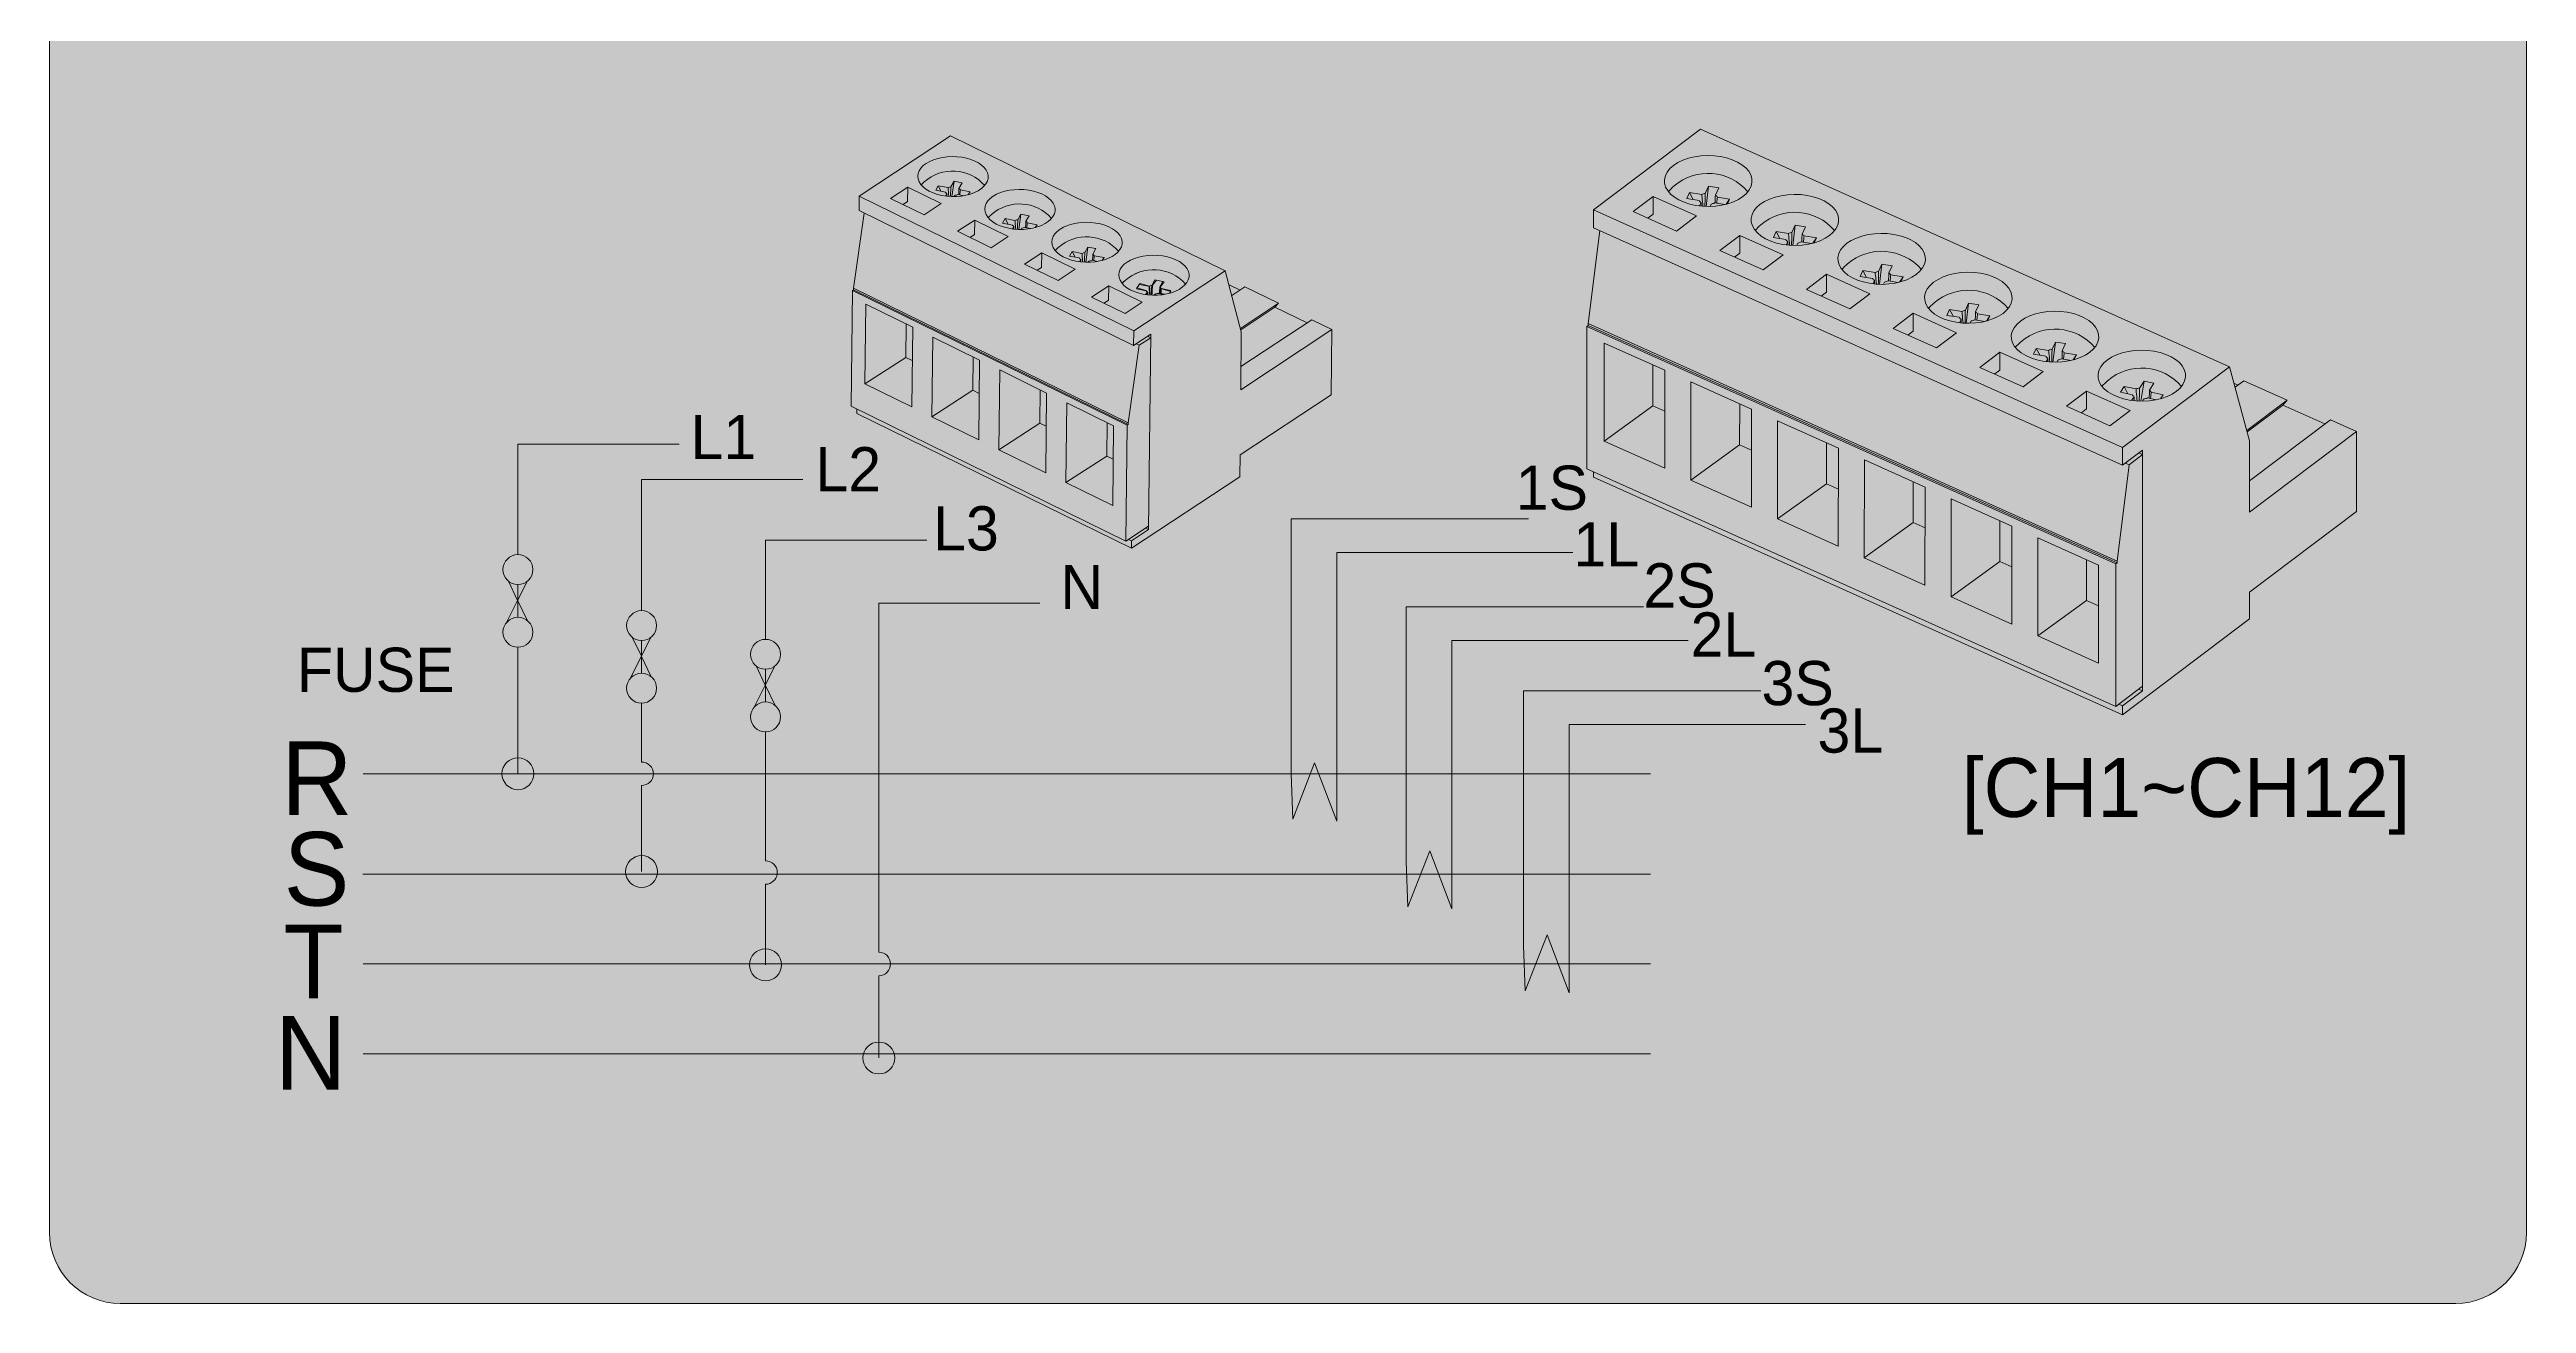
# Model space of a CAD drawing. Header units: millimetres. Extents: x 0 to 70, y -90 to 0.
# Drawn here: x 0 to 70, y -90 to -54.6 of the extents above; entities that cross this region are included whole.
import ezdxf

# ---------------------------------------------------------------- set-up
doc = ezdxf.new("R2010")
doc.units = ezdxf.units.MM
doc.header["$MEASUREMENT"] = 0
doc.layers.add('Layer 1', color=7, linetype='Continuous', lineweight=0)

# ---------------------------------------------------------------- blocks, each defined once
blk = doc.blocks.new('Block_48')
at = {"layer": 'Layer 1', "color": 18, "lineweight": 5, "true_color": 0x000000}
for p, q in [((43.638, -59.107), (46.661, -56.828)), ((61.609, -63.539), (46.661, -56.828)), ((44.751, -59.152), (45.318, -58.725)), ((45.318, -58.725), (46.543, -59.275)), ((45.318, -58.725), (45.318, -59.228)), ((46.269, -58.785), (46.346, -58.618)), ((46.616, -58.839), (46.269, -58.785)), ((46.346, -58.618), (46.694, -58.673)), ((46.346, -58.618), (46.452, -58.814)), ((46.791, -58.64), (46.885, -58.438)), ((46.885, -58.438), (46.817, -59.007)), ((46.885, -58.438), (47.172, -58.483)), ((47.172, -58.483), (47.078, -58.685)), ((47.134, -58.742), (47.481, -58.797)), ((47.481, -58.797), (47.385, -58.944)), ((47.481, -58.797), (47.417, -58.935)), ((43.638, -59.107), (58.587, -65.818)), ((43.638, -59.61), (43.638, -59.107)), ((45.977, -59.702), (44.751, -59.152)), ((45.318, -59.228), (45.169, -59.34)), ((46.543, -59.275), (45.977, -59.702)), ((46.627, -58.993), (46.672, -58.896)), ((46.959, -58.941), (46.929, -59.007)), ((47.344, -58.954), (47.056, -58.909)), ((43.815, -59.69), (43.485, -62.317)), ((58.586, -66.321), (43.638, -59.61)), ((47.202, -60.252), (47.769, -59.825)), ((47.769, -59.825), (47.768, -60.328)), ((47.769, -59.825), (48.994, -60.375)), ((48.719, -59.885), (48.797, -59.718)), ((49.067, -59.94), (48.719, -59.885)), ((48.797, -59.718), (49.144, -59.773)), ((48.797, -59.718), (48.902, -59.914)), ((49.078, -60.093), (49.123, -59.996)), ((49.241, -59.74), (49.335, -59.538)), ((49.335, -59.538), (49.267, -60.107)), ((49.335, -59.538), (49.622, -59.583)), ((49.409, -60.041), (49.379, -60.107)), ((49.794, -60.054), (49.507, -60.009)), ((49.622, -59.583), (49.528, -59.786)), ((49.584, -59.842), (49.932, -59.897)), ((49.932, -59.897), (49.836, -60.044)), ((49.932, -59.897), (49.868, -60.035)), ((48.427, -60.802), (47.202, -60.252)), ((47.768, -60.328), (47.62, -60.44)), ((48.994, -60.375), (48.427, -60.802)), ((51.17, -60.985), (51.247, -60.818)), ((51.247, -60.818), (51.595, -60.873)), ((51.247, -60.818), (51.353, -61.014)), ((51.692, -60.841), (51.786, -60.638)), ((51.786, -60.638), (51.718, -61.207)), ((51.786, -60.638), (52.073, -60.684)), ((52.073, -60.684), (51.979, -60.886)), ((49.652, -61.352), (50.219, -60.925)), ((50.878, -61.902), (49.652, -61.352)), ((50.219, -61.428), (50.071, -61.54)), ((50.219, -60.925), (51.444, -61.475)), ((50.219, -60.925), (50.219, -61.428)), ((51.444, -61.475), (50.878, -61.902)), ((51.517, -61.04), (51.17, -60.985)), ((51.528, -61.193), (51.573, -61.096)), ((51.86, -61.142), (51.83, -61.207)), ((52.245, -61.154), (51.957, -61.109)), ((52.035, -60.942), (52.382, -60.997)), ((52.382, -60.997), (52.286, -61.144)), ((52.382, -60.997), (52.318, -61.135)), ((52.103, -62.453), (52.67, -62.025)), ((52.67, -62.025), (52.669, -62.529)), ((52.67, -62.025), (53.895, -62.575)), ((53.62, -62.085), (53.698, -61.918)), ((53.968, -62.14), (53.62, -62.085)), ((53.698, -61.918), (54.045, -61.973)), ((53.698, -61.918), (53.803, -62.114)), ((53.979, -62.293), (54.024, -62.197)), ((54.143, -61.941), (54.236, -61.739)), ((54.236, -61.739), (54.169, -62.307)), ((54.236, -61.739), (54.523, -61.784)), ((54.311, -62.242), (54.28, -62.307)), ((54.695, -62.255), (54.408, -62.209)), ((54.523, -61.784), (54.429, -61.986)), ((54.485, -62.043), (54.833, -62.097)), ((54.833, -62.097), (54.737, -62.244)), ((54.833, -62.097), (54.769, -62.236)), ((43.447, -62.395), (43.444, -66.422)), ((43.485, -62.367), (43.447, -62.395)), ((58.395, -69.106), (43.447, -62.395)), ((58.433, -69.028), (43.485, -62.317)), ((43.485, -62.317), (43.485, -62.367)), ((58.433, -69.078), (43.485, -62.367)), ((43.937, -62.867), (43.935, -65.636)), ((45.652, -63.637), (43.937, -62.867)), ((53.328, -63.003), (52.103, -62.453)), ((52.669, -62.529), (52.521, -62.64)), ((53.895, -62.575), (53.328, -63.003)), ((56.593, -63.041), (56.687, -62.839)), ((56.687, -62.839), (56.619, -63.407)), ((56.687, -62.839), (56.974, -62.884)), ((56.974, -62.884), (56.88, -63.086)), ((45.314, -63.486), (45.314, -64.639)), ((45.65, -66.406), (45.652, -63.637)), ((54.554, -63.553), (55.12, -63.125)), ((55.779, -64.103), (54.554, -63.553)), ((55.12, -63.629), (54.972, -63.74)), ((55.12, -63.125), (56.346, -63.675)), ((55.12, -63.125), (55.12, -63.629)), ((56.346, -63.675), (55.779, -64.103)), ((56.071, -63.185), (56.148, -63.019)), ((56.419, -63.24), (56.071, -63.185)), ((56.148, -63.019), (56.496, -63.073)), ((56.148, -63.019), (56.254, -63.214)), ((56.43, -63.393), (56.474, -63.297)), ((56.761, -63.342), (56.731, -63.407)), ((57.146, -63.355), (56.858, -63.31)), ((56.936, -63.143), (57.283, -63.198)), ((57.283, -63.198), (57.187, -63.344)), ((57.283, -63.198), (57.219, -63.336)), ((58.587, -65.818), (61.609, -63.539)), ((62.174, -65.628), (61.609, -63.539)), ((46.388, -63.967), (46.385, -66.736)), ((48.103, -64.737), (46.388, -63.967)), ((57.004, -64.653), (57.571, -64.226)), ((57.571, -64.226), (57.57, -64.729)), ((57.571, -64.226), (58.796, -64.776)), ((58.525, -64.252), (58.629, -64.091)), ((58.862, -64.326), (58.525, -64.252)), ((58.629, -64.091), (58.966, -64.164)), ((58.629, -64.091), (58.735, -64.298)), ((58.842, -64.489), (58.909, -64.385)), ((59.068, -64.137), (59.195, -63.941)), ((59.195, -63.941), (59.103, -64.508)), ((59.195, -63.941), (59.473, -64.002)), ((59.473, -64.002), (59.347, -64.198)), ((59.393, -64.257), (59.73, -64.331)), ((59.73, -64.331), (59.659, -64.439)), ((59.73, -64.331), (59.661, -64.438)), ((61.851, -64.052), (61.734, -63.999)), ((61.766, -64.116), (62.01, -63.932)), ((63.235, -64.482), (62.01, -63.932)), ((43.935, -65.636), (45.314, -64.639)), ((45.314, -64.639), (45.651, -64.791)), ((47.765, -64.586), (47.764, -65.739)), ((48.101, -67.506), (48.103, -64.737)), ((48.838, -65.067), (48.836, -67.836)), ((50.553, -65.838), (48.838, -65.067)), ((58.229, -65.203), (57.004, -64.653)), ((57.57, -64.729), (57.422, -64.841)), ((58.796, -64.776), (58.229, -65.203)), ((59.187, -64.446), (59.147, -64.508)), ((59.525, -64.471), (59.289, -64.419)), ((62.097, -65.341), (63.235, -64.482)), ((62.106, -65.377), (63.112, -64.618)), ((62.173, -66.757), (64.46, -65.032)), ((63.112, -64.618), (63.235, -64.482)), ((64.302, -65.152), (63.112, -64.618)), ((65.195, -65.362), (64.46, -65.032)), ((43.935, -65.636), (45.65, -66.406)), ((46.385, -66.736), (47.764, -65.739)), ((47.764, -65.739), (48.102, -65.891)), ((50.216, -65.686), (50.215, -66.84)), ((65.195, -65.362), (62.173, -67.642)), ((62.173, -67.642), (62.174, -65.628)), ((65.195, -65.362), (65.194, -67.627)), ((43.444, -66.422), (58.392, -73.133)), ((50.551, -68.606), (50.553, -65.838)), ((51.289, -66.168), (51.287, -68.936)), ((53.004, -66.938), (51.289, -66.168)), ((58.775, -66.305), (58.433, -69.028)), ((58.586, -66.321), (58.587, -65.818)), ((58.586, -66.321), (59.153, -65.894)), ((58.775, -66.305), (58.671, -66.258)), ((58.775, -66.305), (59.153, -66.02)), ((59.048, -65.973), (59.153, -66.02)), ((59.153, -65.894), (59.148, -72.689)), ((43.633, -66.657), (43.633, -66.507)), ((43.633, -66.657), (58.581, -73.368)), ((46.385, -66.736), (48.101, -67.506)), ((48.836, -67.836), (50.215, -66.84)), ((50.215, -66.84), (50.553, -66.991)), ((52.666, -66.786), (52.665, -67.94)), ((53.002, -69.706), (53.004, -66.938)), ((48.836, -67.836), (50.551, -68.606)), ((53.739, -67.268), (53.737, -70.036)), ((55.455, -68.038), (53.739, -67.268)), ((55.117, -67.886), (55.116, -69.04)), ((62.171, -69.907), (65.194, -67.627)), ((51.287, -68.936), (52.665, -67.94)), ((52.665, -67.94), (53.003, -68.091)), ((55.453, -70.806), (55.455, -68.038)), ((56.19, -68.368), (56.188, -71.136)), ((57.905, -69.138), (56.19, -68.368)), ((51.287, -68.936), (53.002, -69.706)), ((53.737, -70.036), (55.116, -69.04)), ((55.116, -69.04), (55.454, -69.192)), ((57.567, -68.986), (57.566, -70.14)), ((57.903, -71.907), (57.905, -69.138)), ((58.392, -73.133), (58.395, -69.106)), ((58.433, -69.078), (58.395, -69.106)), ((58.433, -69.028), (58.433, -69.078)), ((62.17, -70.662), (62.171, -69.907)), ((53.737, -70.036), (55.453, -70.806)), ((56.188, -71.136), (57.566, -70.14)), ((57.566, -70.14), (57.904, -70.292)), ((62.17, -70.662), (58.581, -73.368)), ((56.188, -71.136), (57.903, -71.907)), ((58.392, -73.133), (59.148, -72.564)), ((59.148, -72.689), (58.581, -73.117)), ((59.148, -72.689), (59.043, -72.642)), ((58.581, -73.117), (58.477, -73.07)), ((58.581, -73.368), (58.581, -73.117))]:
    blk.add_line(p, q, dxfattribs=at)
for points in [[(45.895, -57.847), (45.793, -57.937), (45.716, -58.035), (45.664, -58.138), (45.64, -58.245), (45.643, -58.352), (45.673, -58.459), (45.731, -58.561), (45.814, -58.657), (45.92, -58.745), (46.048, -58.823), (46.195, -58.889), (46.357, -58.941), (46.53, -58.979), (46.711, -59.001), (46.896, -59.007), (47.08, -58.998), (47.26, -58.972), (47.431, -58.931), (47.589, -58.876), (47.732, -58.807), (47.856, -58.727), (47.957, -58.638), (48.035, -58.54), (48.086, -58.437), (48.111, -58.33), (48.108, -58.222), (48.077, -58.116), (48.02, -58.014), (47.937, -57.918), (47.83, -57.83), (47.702, -57.752), (47.556, -57.686), (47.394, -57.634), (47.221, -57.596), (47.04, -57.574), (46.855, -57.567), (46.671, -57.577), (46.491, -57.603), (46.32, -57.644), (46.161, -57.699), (46.019, -57.767), (45.895, -57.847)], [(48.346, -58.947), (48.244, -59.037), (48.166, -59.135), (48.115, -59.238), (48.09, -59.345), (48.093, -59.453), (48.124, -59.559), (48.181, -59.661), (48.264, -59.757), (48.371, -59.845), (48.499, -59.923), (48.646, -59.989), (48.807, -60.041), (48.981, -60.079), (49.162, -60.101), (49.346, -60.107), (49.53, -60.098), (49.71, -60.072), (49.881, -60.031), (50.04, -59.976), (50.182, -59.908), (50.306, -59.828), (50.408, -59.738), (50.485, -59.64), (50.537, -59.537), (50.561, -59.43), (50.558, -59.323), (50.528, -59.216), (50.47, -59.114), (50.387, -59.018), (50.281, -58.93), (50.153, -58.852), (50.006, -58.786), (49.844, -58.734), (49.671, -58.696), (49.49, -58.674), (49.305, -58.668), (49.121, -58.677), (48.942, -58.703), (48.771, -58.744), (48.612, -58.799), (48.469, -58.867), (48.346, -58.947)], [(50.796, -60.048), (50.695, -60.138), (50.617, -60.235), (50.565, -60.339), (50.541, -60.445), (50.544, -60.553), (50.574, -60.659), (50.632, -60.761), (50.715, -60.857), (50.822, -60.945), (50.95, -61.023), (51.096, -61.089), (51.258, -61.141), (51.431, -61.179), (51.612, -61.201), (51.797, -61.208), (51.981, -61.198), (52.161, -61.172), (52.332, -61.131), (52.49, -61.076), (52.633, -61.008), (52.757, -60.928), (52.858, -60.838), (52.936, -60.74), (52.987, -60.637), (53.012, -60.53), (53.009, -60.423), (52.978, -60.317), (52.921, -60.214), (52.838, -60.118), (52.731, -60.03), (52.603, -59.952), (52.457, -59.887), (52.295, -59.834), (52.122, -59.797), (51.941, -59.774), (51.756, -59.768), (51.572, -59.778), (51.392, -59.803), (51.221, -59.844), (51.062, -59.899), (50.92, -59.968), (50.796, -60.048)], [(53.247, -61.148), (53.145, -61.238), (53.068, -61.335), (53.016, -61.439), (52.991, -61.545), (52.994, -61.653), (53.025, -61.759), (53.082, -61.861), (53.165, -61.958), (53.272, -62.046), (53.4, -62.123), (53.547, -62.189), (53.708, -62.241), (53.882, -62.279), (54.063, -62.301), (54.247, -62.308), (54.432, -62.298), (54.611, -62.273), (54.782, -62.232), (54.941, -62.176), (55.084, -62.108), (55.207, -62.028), (55.309, -61.938), (55.386, -61.84), (55.438, -61.737), (55.463, -61.631), (55.46, -61.523), (55.429, -61.417), (55.372, -61.314), (55.289, -61.218), (55.182, -61.13), (55.054, -61.053), (54.907, -60.987), (54.746, -60.934), (54.572, -60.897), (54.391, -60.874), (54.207, -60.868), (54.022, -60.878), (53.843, -60.903), (53.672, -60.944), (53.513, -60.999), (53.37, -61.068), (53.247, -61.148)], [(55.697, -62.248), (55.596, -62.338), (55.518, -62.436), (55.467, -62.539), (55.442, -62.646), (55.445, -62.753), (55.476, -62.859), (55.533, -62.962), (55.616, -63.058), (55.723, -63.146), (55.851, -63.223), (55.997, -63.289), (56.159, -63.342), (56.332, -63.379), (56.513, -63.402), (56.698, -63.408), (56.882, -63.398), (57.062, -63.373), (57.233, -63.332), (57.391, -63.277), (57.534, -63.208), (57.658, -63.128), (57.759, -63.038), (57.837, -62.941), (57.889, -62.837), (57.913, -62.731), (57.91, -62.623), (57.88, -62.517), (57.822, -62.415), (57.739, -62.318), (57.632, -62.23), (57.504, -62.153), (57.358, -62.087), (57.196, -62.035), (57.023, -61.997), (56.842, -61.975), (56.657, -61.968), (56.473, -61.978), (56.293, -62.004), (56.122, -62.044), (55.964, -62.1), (55.821, -62.168), (55.697, -62.248)], [(58.148, -63.348), (58.046, -63.438), (57.969, -63.536), (57.917, -63.639), (57.893, -63.746), (57.896, -63.853), (57.926, -63.959), (57.984, -64.062), (58.067, -64.158), (58.173, -64.246), (58.301, -64.324), (58.448, -64.389), (58.61, -64.442), (58.783, -64.48), (58.964, -64.502), (59.148, -64.508), (59.333, -64.498), (59.512, -64.473), (59.683, -64.432), (59.842, -64.377), (59.985, -64.308), (60.108, -64.228), (60.21, -64.139), (60.288, -64.041), (60.339, -63.938), (60.364, -63.831), (60.361, -63.723), (60.33, -63.617), (60.273, -63.515), (60.19, -63.419), (60.083, -63.331), (59.955, -63.253), (59.808, -63.187), (59.647, -63.135), (59.473, -63.097), (59.292, -63.075), (59.108, -63.068), (58.924, -63.078), (58.744, -63.104), (58.573, -63.145), (58.414, -63.2), (58.271, -63.268), (58.148, -63.348)]]:
    blk.add_lwpolyline(points, dxfattribs=at)
for points in [[(47.999, -58.59), (47.467, -57.969), (46.532, -57.897), (45.911, -58.429), (45.854, -58.478), (45.8, -58.531), (45.751, -58.588)], [(46.727, -59), (46.718, -58.917), (46.709, -58.833), (46.701, -58.75), (46.699, -58.724), (46.696, -58.698), (46.694, -58.673)], [(46.791, -58.64), (46.79, -58.667), (46.789, -58.694), (46.789, -58.721), (46.786, -58.814), (46.784, -58.907), (46.781, -59)], [(47.072, -58.911), (47.073, -58.863), (47.074, -58.814), (47.076, -58.766), (47.076, -58.739), (47.077, -58.712), (47.078, -58.685)], [(47.134, -58.742), (47.131, -58.767), (47.128, -58.792), (47.126, -58.817), (47.122, -58.851), (47.119, -58.884), (47.115, -58.918)], [(46.675, -58.995), (46.675, -58.986), (46.674, -58.977), (46.674, -58.968), (46.673, -58.944), (46.673, -58.92), (46.672, -58.896)], [(50.449, -59.69), (49.917, -59.069), (48.982, -58.997), (48.361, -59.53), (48.304, -59.578), (48.251, -59.632), (48.202, -59.689)], [(49.126, -60.096), (49.125, -60.086), (49.125, -60.077), (49.125, -60.068), (49.124, -60.044), (49.123, -60.02), (49.123, -59.996)], [(49.177, -60.1), (49.169, -60.017), (49.16, -59.934), (49.152, -59.85), (49.149, -59.824), (49.147, -59.799), (49.144, -59.773)], [(49.241, -59.74), (49.241, -59.767), (49.24, -59.794), (49.239, -59.821), (49.237, -59.914), (49.234, -60.007), (49.232, -60.1)], [(49.522, -60.011), (49.524, -59.963), (49.525, -59.914), (49.526, -59.866), (49.527, -59.839), (49.528, -59.812), (49.528, -59.786)], [(49.584, -59.842), (49.582, -59.867), (49.579, -59.892), (49.576, -59.917), (49.573, -59.951), (49.569, -59.985), (49.566, -60.018)], [(52.9, -60.79), (52.368, -60.17), (51.433, -60.098), (50.812, -60.63), (50.755, -60.679), (50.702, -60.732), (50.653, -60.789)], [(51.628, -61.201), (51.619, -61.117), (51.611, -61.034), (51.602, -60.95), (51.6, -60.925), (51.597, -60.899), (51.595, -60.873)], [(51.692, -60.841), (51.691, -60.867), (51.691, -60.894), (51.69, -60.921), (51.687, -61.014), (51.685, -61.107), (51.682, -61.2)], [(51.973, -61.111), (51.974, -61.063), (51.975, -61.015), (51.977, -60.966), (51.977, -60.94), (51.978, -60.913), (51.979, -60.886)], [(51.576, -61.196), (51.576, -61.187), (51.576, -61.177), (51.575, -61.168), (51.575, -61.144), (51.574, -61.12), (51.573, -61.096)], [(52.035, -60.942), (52.032, -60.967), (52.03, -60.992), (52.027, -61.017), (52.024, -61.051), (52.02, -61.085), (52.016, -61.118)], [(55.35, -61.891), (54.818, -61.27), (53.883, -61.198), (53.262, -61.73), (53.205, -61.779), (53.152, -61.832), (53.103, -61.889)], [(54.027, -62.296), (54.026, -62.287), (54.026, -62.278), (54.026, -62.268), (54.025, -62.245), (54.024, -62.221), (54.024, -62.197)], [(54.078, -62.301), (54.07, -62.217), (54.061, -62.134), (54.053, -62.051), (54.05, -62.025), (54.048, -61.999), (54.045, -61.973)], [(54.143, -61.941), (54.142, -61.968), (54.141, -61.995), (54.14, -62.021), (54.138, -62.114), (54.135, -62.207), (54.133, -62.3)], [(54.423, -62.211), (54.425, -62.163), (54.426, -62.115), (54.427, -62.067), (54.428, -62.04), (54.429, -62.013), (54.429, -61.986)], [(54.485, -62.043), (54.483, -62.068), (54.48, -62.093), (54.478, -62.118), (54.474, -62.151), (54.47, -62.185), (54.467, -62.219)], [(57.801, -62.991), (57.269, -62.37), (56.334, -62.298), (55.713, -62.83), (55.656, -62.879), (55.603, -62.932), (55.554, -62.989)], [(56.477, -63.396), (56.477, -63.387), (56.477, -63.378), (56.476, -63.369), (56.476, -63.345), (56.475, -63.321), (56.474, -63.297)], [(56.529, -63.401), (56.52, -63.318), (56.512, -63.234), (56.503, -63.151), (56.501, -63.125), (56.498, -63.099), (56.496, -63.073)], [(56.593, -63.041), (56.592, -63.068), (56.592, -63.095), (56.591, -63.122), (56.589, -63.214), (56.586, -63.308), (56.583, -63.401)], [(56.874, -63.312), (56.875, -63.264), (56.877, -63.215), (56.878, -63.167), (56.879, -63.14), (56.879, -63.113), (56.88, -63.086)], [(56.936, -63.143), (56.933, -63.168), (56.931, -63.193), (56.928, -63.218), (56.925, -63.251), (56.921, -63.285), (56.917, -63.319)], [(60.252, -64.091), (59.719, -63.47), (58.784, -63.398), (58.163, -63.931), (58.106, -63.979), (58.053, -64.032), (58.004, -64.089)], [(58.913, -64.494), (58.912, -64.482), (58.912, -64.469), (58.911, -64.457), (58.911, -64.433), (58.91, -64.409), (58.909, -64.385)], [(58.999, -64.501), (58.991, -64.415), (58.982, -64.328), (58.974, -64.242), (58.971, -64.216), (58.969, -64.19), (58.966, -64.164)], [(59.068, -64.137), (59.068, -64.164), (59.067, -64.191), (59.066, -64.218), (59.062, -64.312), (59.059, -64.406), (59.055, -64.501)], [(59.338, -64.43), (59.34, -64.379), (59.342, -64.329), (59.344, -64.278), (59.345, -64.252), (59.346, -64.225), (59.347, -64.198)], [(59.393, -64.257), (59.391, -64.282), (59.388, -64.307), (59.386, -64.332), (59.382, -64.367), (59.378, -64.403), (59.375, -64.438)]]:
    blk.add_open_spline(points, degree=3, knots=[0, 0, 0, 0, 1, 1, 1, 2, 2, 2, 2], dxfattribs=at)
for points in [[(46.791, -58.64), (46.757, -58.646), (46.724, -58.657), (46.694, -58.673)], [(47.134, -58.742), (47.12, -58.719), (47.101, -58.7), (47.078, -58.685)], [(46.616, -58.839), (46.63, -58.863), (46.649, -58.882), (46.672, -58.896)], [(46.959, -58.941), (46.993, -58.935), (47.025, -58.924), (47.056, -58.909)], [(49.067, -59.94), (49.081, -59.963), (49.1, -59.982), (49.123, -59.996)], [(49.241, -59.74), (49.208, -59.746), (49.175, -59.757), (49.144, -59.773)], [(49.409, -60.041), (49.443, -60.035), (49.476, -60.024), (49.507, -60.009)], [(49.584, -59.842), (49.57, -59.819), (49.551, -59.8), (49.528, -59.786)], [(51.692, -60.841), (51.658, -60.847), (51.625, -60.858), (51.595, -60.873)], [(52.035, -60.942), (52.021, -60.919), (52.002, -60.9), (51.979, -60.886)], [(51.517, -61.04), (51.531, -61.063), (51.55, -61.082), (51.573, -61.096)], [(51.86, -61.142), (51.894, -61.136), (51.927, -61.125), (51.957, -61.109)], [(53.968, -62.14), (53.982, -62.163), (54.001, -62.183), (54.024, -62.197)], [(54.143, -61.941), (54.109, -61.947), (54.076, -61.958), (54.045, -61.973)], [(54.311, -62.242), (54.344, -62.236), (54.377, -62.225), (54.408, -62.209)], [(54.485, -62.043), (54.471, -62.019), (54.452, -62), (54.429, -61.986)], [(56.419, -63.24), (56.432, -63.263), (56.452, -63.283), (56.474, -63.297)], [(56.593, -63.041), (56.559, -63.047), (56.527, -63.058), (56.496, -63.073)], [(56.761, -63.342), (56.795, -63.336), (56.828, -63.325), (56.858, -63.31)], [(56.936, -63.143), (56.922, -63.12), (56.903, -63.1), (56.88, -63.086)], [(58.862, -64.326), (58.872, -64.35), (58.888, -64.37), (58.909, -64.385)], [(59.068, -64.137), (59.033, -64.142), (58.999, -64.151), (58.966, -64.164)], [(59.393, -64.257), (59.383, -64.234), (59.367, -64.213), (59.347, -64.198)], [(59.187, -64.446), (59.222, -64.442), (59.256, -64.433), (59.289, -64.419)]]:
    blk.add_open_spline(points, degree=3, dxfattribs=at)
blk = doc.blocks.new('Block_49')
at = {"layer": 'Layer 1', "color": 18, "lineweight": 5, "true_color": 0x000000}
for p, q in [((22.881, -58.715), (25.46, -57.015)), ((33.22, -60.823), (25.46, -57.015)), ((22.877, -59.125), (22.881, -58.715)), ((22.881, -58.715), (30.641, -62.523)), ((23.771, -58.781), (24.255, -58.463)), ((24.717, -59.246), (23.771, -58.781)), ((24.255, -58.463), (24.25, -58.872)), ((24.255, -58.463), (25.201, -58.927)), ((25.043, -58.551), (25.116, -58.423)), ((25.318, -58.604), (25.043, -58.551)), ((25.116, -58.423), (25.392, -58.475)), ((25.116, -58.423), (25.197, -58.581)), ((25.323, -58.714), (25.359, -58.65)), ((25.472, -58.453), (25.561, -58.297)), ((25.561, -58.297), (25.497, -58.727)), ((25.561, -58.297), (25.788, -58.34)), ((25.586, -58.693), (25.566, -58.728)), ((25.839, -58.703), (25.667, -58.67)), ((25.788, -58.34), (25.699, -58.496)), ((25.74, -58.542), (26.015, -58.594)), ((26.015, -58.594), (25.961, -58.676)), ((26.015, -58.594), (25.97, -58.674)), ((23.026, -59.198), (22.725, -61.318)), ((30.637, -62.932), (22.877, -59.125)), ((24.25, -58.872), (24.124, -58.955)), ((25.201, -58.927), (24.717, -59.246)), ((25.664, -59.71), (26.147, -59.391)), ((26.147, -59.391), (26.143, -59.801)), ((26.147, -59.391), (27.094, -59.856)), ((26.936, -59.48), (27.009, -59.352)), ((27.211, -59.532), (26.936, -59.48)), ((27.009, -59.352), (27.284, -59.404)), ((27.009, -59.352), (27.089, -59.509)), ((27.365, -59.381), (27.453, -59.226)), ((27.453, -59.226), (27.39, -59.656)), ((27.453, -59.226), (27.681, -59.269)), ((27.681, -59.269), (27.592, -59.425)), ((27.633, -59.47), (27.908, -59.523)), ((26.61, -60.174), (25.664, -59.71)), ((26.143, -59.801), (26.017, -59.883)), ((27.094, -59.856), (26.61, -60.174)), ((27.216, -59.642), (27.252, -59.578)), ((27.479, -59.621), (27.459, -59.656)), ((27.731, -59.632), (27.559, -59.599)), ((27.908, -59.523), (27.854, -59.605)), ((27.908, -59.523), (27.862, -59.602)), ((29.257, -60.31), (29.346, -60.154)), ((29.346, -60.154), (29.282, -60.585)), ((29.346, -60.154), (29.573, -60.198)), ((29.573, -60.198), (29.484, -60.353)), ((27.556, -60.639), (28.04, -60.32)), ((28.503, -61.103), (27.556, -60.639)), ((28.036, -60.729), (27.91, -60.812)), ((28.04, -60.32), (28.036, -60.729)), ((28.04, -60.32), (28.986, -60.784)), ((28.266, -60.439), (28.266, -60.439)), ((28.986, -60.784), (28.503, -61.103)), ((28.828, -60.409), (28.902, -60.28)), ((29.104, -60.461), (28.828, -60.409)), ((28.902, -60.28), (29.177, -60.333)), ((28.902, -60.28), (28.982, -60.438)), ((29.108, -60.571), (29.145, -60.507)), ((29.372, -60.55), (29.352, -60.585)), ((29.624, -60.56), (29.452, -60.527)), ((29.525, -60.399), (29.801, -60.451)), ((29.801, -60.451), (29.747, -60.533)), ((29.801, -60.451), (29.755, -60.531)), ((30.641, -62.523), (33.22, -60.823)), ((33.681, -62.55), (33.22, -60.823)), ((22.692, -61.38), (22.657, -64.654)), ((22.725, -61.359), (22.692, -61.38)), ((30.452, -65.187), (22.692, -61.38)), ((30.485, -65.125), (22.725, -61.318)), ((22.725, -61.318), (22.725, -61.359)), ((30.485, -65.166), (22.725, -61.359)), ((29.449, -61.567), (29.933, -61.249)), ((30.395, -62.032), (29.449, -61.567)), ((29.933, -61.249), (29.928, -61.658)), ((29.933, -61.249), (30.879, -61.713)), ((30.158, -61.367), (30.158, -61.367)), ((30.721, -61.337), (30.794, -61.209)), ((30.996, -61.39), (30.721, -61.337)), ((30.726, -61.311), (30.821, -61.188)), ((30.992, -61.378), (30.726, -61.311)), ((30.794, -61.209), (31.07, -61.261)), ((30.821, -61.188), (31.086, -61.255)), ((30.972, -61.496), (31.025, -61.426)), ((31.001, -61.5), (31.037, -61.436)), ((31.15, -61.239), (31.239, -61.083)), ((31.17, -61.236), (31.284, -61.086)), ((31.244, -61.481), (31.219, -61.514)), ((31.239, -61.083), (31.466, -61.126)), ((31.265, -61.479), (31.245, -61.514)), ((31.284, -61.086), (31.504, -61.141)), ((31.464, -61.497), (31.328, -61.463)), ((31.517, -61.489), (31.345, -61.456)), ((31.466, -61.126), (31.377, -61.282)), ((31.504, -61.141), (31.389, -61.291)), ((31.418, -61.328), (31.693, -61.38)), ((31.423, -61.339), (31.688, -61.406)), ((31.688, -61.406), (31.647, -61.46)), ((31.693, -61.38), (31.648, -61.46)), ((33.646, -61.369), (33.323, -61.211)), ((33.408, -61.527), (33.782, -61.28)), ((34.728, -61.744), (33.782, -61.28)), ((23.069, -61.77), (23.044, -64.021)), ((24.394, -62.42), (23.069, -61.77)), ((29.928, -61.658), (29.803, -61.741)), ((30.879, -61.713), (30.395, -62.032)), ((33.655, -62.452), (34.728, -61.744)), ((33.665, -62.49), (34.632, -61.853)), ((33.671, -63.53), (35.674, -62.209)), ((34.632, -61.853), (34.728, -61.744)), ((35.539, -62.298), (34.632, -61.853)), ((36.242, -62.487), (35.674, -62.209)), ((24.213, -62.332), (24.203, -63.272)), ((24.369, -64.672), (24.394, -62.42)), ((24.961, -62.699), (24.937, -64.95)), ((26.286, -63.349), (24.961, -62.699)), ((30.797, -62.928), (30.485, -65.125)), ((30.637, -62.932), (30.641, -62.523)), ((30.637, -62.932), (31.12, -62.613)), ((30.797, -62.928), (30.708, -62.885)), ((30.797, -62.928), (31.119, -62.716)), ((31.031, -62.672), (31.119, -62.716)), ((31.12, -62.613), (31.061, -68.139)), ((36.242, -62.487), (33.664, -64.188)), ((33.664, -64.188), (33.681, -62.55)), ((36.242, -62.487), (36.222, -64.329)), ((23.044, -64.021), (24.203, -63.272)), ((24.203, -63.272), (24.383, -63.361)), ((26.106, -63.26), (26.096, -64.201)), ((26.262, -65.6), (26.286, -63.349)), ((26.854, -63.628), (26.83, -65.879)), ((28.179, -64.278), (26.854, -63.628)), ((23.044, -64.021), (24.369, -64.672)), ((24.937, -64.95), (26.096, -64.201)), ((26.096, -64.201), (26.276, -64.289)), ((27.998, -64.189), (27.988, -65.129)), ((28.155, -66.529), (28.179, -64.278)), ((33.644, -66.029), (36.222, -64.329)), ((22.657, -64.654), (30.417, -68.462)), ((22.815, -64.855), (22.816, -64.732)), ((22.815, -64.855), (30.575, -68.663)), ((24.937, -64.95), (26.262, -65.6)), ((28.747, -64.556), (28.723, -66.807)), ((30.072, -65.206), (28.747, -64.556)), ((26.83, -65.879), (27.988, -65.129)), ((27.988, -65.129), (28.169, -65.218)), ((29.891, -65.118), (29.881, -66.058)), ((30.047, -67.457), (30.072, -65.206)), ((30.417, -68.462), (30.452, -65.187)), ((30.485, -65.166), (30.452, -65.187)), ((30.485, -65.125), (30.485, -65.166)), ((26.83, -65.879), (28.155, -66.529)), ((28.723, -66.807), (29.881, -66.058)), ((29.881, -66.058), (30.062, -66.147)), ((33.637, -66.643), (33.644, -66.029)), ((28.723, -66.807), (30.047, -67.457)), ((33.637, -66.643), (30.575, -68.663)), ((30.417, -68.462), (31.062, -68.037)), ((30.577, -68.458), (30.489, -68.415)), ((30.575, -68.663), (30.577, -68.458)), ((31.061, -68.139), (30.577, -68.458)), ((31.061, -68.139), (30.972, -68.096))]:
    blk.add_line(p, q, dxfattribs=at)
for points in [[(24.776, -57.792), (24.694, -57.855), (24.628, -57.924), (24.58, -57.997), (24.55, -58.074), (24.539, -58.152), (24.548, -58.231), (24.576, -58.308), (24.622, -58.383), (24.686, -58.453), (24.767, -58.518), (24.863, -58.575), (24.972, -58.625), (25.091, -58.666), (25.219, -58.697), (25.354, -58.717), (25.492, -58.727), (25.63, -58.726), (25.767, -58.714), (25.899, -58.691), (26.024, -58.658), (26.14, -58.615), (26.244, -58.564), (26.334, -58.504), (26.408, -58.438), (26.465, -58.367), (26.505, -58.292), (26.525, -58.214), (26.526, -58.135), (26.508, -58.057), (26.47, -57.981), (26.415, -57.908), (26.342, -57.841), (26.254, -57.779), (26.151, -57.726), (26.037, -57.68), (25.913, -57.644), (25.781, -57.619), (25.645, -57.603), (25.506, -57.599), (25.368, -57.606), (25.233, -57.623), (25.104, -57.651), (24.983, -57.689), (24.874, -57.736), (24.776, -57.792)], [(26.669, -58.721), (26.587, -58.783), (26.521, -58.852), (26.472, -58.926), (26.443, -59.002), (26.432, -59.081), (26.441, -59.159), (26.468, -59.237), (26.515, -59.311), (26.579, -59.382), (26.66, -59.446), (26.756, -59.504), (26.864, -59.554), (26.984, -59.594), (27.112, -59.625), (27.246, -59.646), (27.384, -59.656), (27.523, -59.655), (27.66, -59.642), (27.792, -59.62), (27.917, -59.587), (28.033, -59.544), (28.137, -59.492), (28.226, -59.433), (28.301, -59.367), (28.358, -59.296), (28.397, -59.22), (28.418, -59.143), (28.419, -59.064), (28.4, -58.986), (28.363, -58.91), (28.308, -58.837), (28.235, -58.769), (28.146, -58.708), (28.044, -58.654), (27.93, -58.609), (27.805, -58.573), (27.674, -58.547), (27.537, -58.532), (27.399, -58.528), (27.261, -58.534), (27.126, -58.552), (26.997, -58.58), (26.876, -58.618), (26.766, -58.665), (26.669, -58.721)], [(28.562, -59.649), (28.48, -59.712), (28.413, -59.781), (28.365, -59.854), (28.335, -59.931), (28.325, -60.009), (28.333, -60.088), (28.361, -60.165), (28.408, -60.24), (28.472, -60.31), (28.553, -60.375), (28.648, -60.433), (28.757, -60.482), (28.877, -60.523), (29.005, -60.554), (29.139, -60.575), (29.277, -60.584), (29.416, -60.583), (29.553, -60.571), (29.685, -60.548), (29.81, -60.515), (29.925, -60.472), (30.029, -60.421), (30.119, -60.362), (30.194, -60.296), (30.251, -60.224), (30.29, -60.149), (30.31, -60.071), (30.311, -59.993), (30.293, -59.914), (30.256, -59.838), (30.2, -59.766), (30.128, -59.698), (30.039, -59.637), (29.937, -59.583), (29.822, -59.538), (29.698, -59.502), (29.566, -59.476), (29.43, -59.461), (29.291, -59.456), (29.153, -59.463), (29.019, -59.48), (28.89, -59.508), (28.769, -59.546), (28.659, -59.594), (28.562, -59.649)], [(30.455, -60.578), (30.372, -60.641), (30.306, -60.709), (30.258, -60.783), (30.228, -60.86), (30.217, -60.938), (30.226, -61.017), (30.254, -61.094), (30.3, -61.169), (30.365, -61.239), (30.445, -61.304), (30.541, -61.361), (30.65, -61.411), (30.769, -61.452), (30.898, -61.483), (31.032, -61.503), (31.17, -61.513), (31.308, -61.512), (31.445, -61.5), (31.577, -61.477), (31.703, -61.444), (31.818, -61.401), (31.922, -61.35), (32.012, -61.29), (32.086, -61.224), (32.144, -61.153), (32.183, -61.078), (32.203, -61), (32.204, -60.921), (32.186, -60.843), (32.148, -60.767), (32.093, -60.694), (32.02, -60.627), (31.932, -60.565), (31.829, -60.512), (31.715, -60.466), (31.591, -60.43), (31.459, -60.404), (31.323, -60.389), (31.184, -60.385), (31.046, -60.392), (30.911, -60.409), (30.782, -60.437), (30.662, -60.475), (30.552, -60.522), (30.455, -60.578)]]:
    blk.add_lwpolyline(points, dxfattribs=at)
for points in [[(26.429, -58.416), (25.986, -57.915), (25.221, -57.869), (24.721, -58.312), (24.689, -58.34), (24.659, -58.37), (24.63, -58.401)], [(25.361, -58.719), (25.361, -58.716), (25.361, -58.712), (25.361, -58.708), (25.36, -58.689), (25.36, -58.669), (25.359, -58.65)], [(25.413, -58.719), (25.408, -58.659), (25.402, -58.599), (25.397, -58.538), (25.395, -58.517), (25.393, -58.496), (25.392, -58.475)], [(25.472, -58.453), (25.471, -58.474), (25.47, -58.496), (25.469, -58.518), (25.466, -58.587), (25.464, -58.656), (25.461, -58.725)], [(25.692, -58.675), (25.693, -58.637), (25.695, -58.599), (25.696, -58.561), (25.697, -58.539), (25.698, -58.518), (25.699, -58.496)], [(25.74, -58.542), (25.738, -58.562), (25.736, -58.582), (25.733, -58.603), (25.73, -58.629), (25.727, -58.655), (25.724, -58.681)], [(28.321, -59.344), (27.879, -58.844), (27.114, -58.798), (26.614, -59.24), (26.582, -59.269), (26.552, -59.299), (26.523, -59.33)], [(27.306, -59.648), (27.3, -59.588), (27.295, -59.527), (27.29, -59.467), (27.288, -59.446), (27.286, -59.425), (27.284, -59.404)], [(27.365, -59.381), (27.364, -59.403), (27.363, -59.425), (27.362, -59.447), (27.359, -59.516), (27.356, -59.585), (27.353, -59.654)], [(27.584, -59.604), (27.586, -59.566), (27.587, -59.528), (27.589, -59.49), (27.59, -59.468), (27.591, -59.446), (27.592, -59.425)], [(27.633, -59.47), (27.63, -59.491), (27.628, -59.511), (27.626, -59.531), (27.623, -59.557), (27.62, -59.584), (27.617, -59.61)], [(27.254, -59.648), (27.254, -59.644), (27.253, -59.641), (27.253, -59.637), (27.253, -59.617), (27.252, -59.598), (27.252, -59.578)], [(30.214, -60.273), (29.771, -59.773), (29.007, -59.726), (28.507, -60.169), (28.475, -60.197), (28.444, -60.227), (28.416, -60.259)], [(29.146, -60.577), (29.146, -60.573), (29.146, -60.569), (29.146, -60.565), (29.146, -60.546), (29.145, -60.526), (29.145, -60.507)], [(29.146, -60.577), (29.146, -60.573), (29.146, -60.569), (29.146, -60.565), (29.146, -60.546), (29.145, -60.526), (29.145, -60.507)], [(29.198, -60.577), (29.193, -60.516), (29.188, -60.456), (29.182, -60.396), (29.181, -60.375), (29.179, -60.354), (29.177, -60.333)], [(29.198, -60.577), (29.193, -60.516), (29.188, -60.456), (29.182, -60.396), (29.181, -60.375), (29.179, -60.354), (29.177, -60.333)], [(29.257, -60.31), (29.256, -60.332), (29.255, -60.354), (29.255, -60.375), (29.252, -60.444), (29.249, -60.514), (29.246, -60.583)], [(29.257, -60.31), (29.256, -60.332), (29.255, -60.354), (29.255, -60.375), (29.252, -60.444), (29.249, -60.514), (29.246, -60.583)], [(29.477, -60.532), (29.479, -60.494), (29.48, -60.456), (29.482, -60.419), (29.483, -60.397), (29.483, -60.375), (29.484, -60.353)], [(29.477, -60.532), (29.479, -60.494), (29.48, -60.456), (29.482, -60.419), (29.483, -60.397), (29.483, -60.375), (29.484, -60.353)], [(29.525, -60.399), (29.523, -60.419), (29.521, -60.44), (29.519, -60.46), (29.516, -60.486), (29.513, -60.512), (29.51, -60.538)], [(29.525, -60.399), (29.523, -60.419), (29.521, -60.44), (29.519, -60.46), (29.516, -60.486), (29.513, -60.512), (29.51, -60.538)], [(32.107, -61.202), (31.664, -60.701), (30.9, -60.655), (30.399, -61.098), (30.367, -61.126), (30.337, -61.156), (30.308, -61.187)], [(32.107, -61.202), (31.663, -60.701), (30.897, -60.655), (30.396, -61.099), (30.366, -61.126), (30.338, -61.153), (30.311, -61.182)], [(31.039, -61.505), (31.039, -61.502), (31.039, -61.498), (31.039, -61.494), (31.038, -61.475), (31.038, -61.455), (31.037, -61.436)], [(31.091, -61.505), (31.086, -61.445), (31.08, -61.385), (31.075, -61.324), (31.073, -61.303), (31.072, -61.282), (31.07, -61.261)], [(31.108, -61.508), (31.102, -61.444), (31.097, -61.381), (31.092, -61.318), (31.09, -61.297), (31.088, -61.276), (31.086, -61.255)], [(31.15, -61.239), (31.149, -61.26), (31.148, -61.282), (31.147, -61.304), (31.145, -61.373), (31.142, -61.442), (31.139, -61.511)], [(31.17, -61.236), (31.169, -61.258), (31.168, -61.28), (31.167, -61.301), (31.163, -61.371), (31.16, -61.442), (31.156, -61.512)], [(31.37, -61.459), (31.371, -61.422), (31.373, -61.385), (31.374, -61.347), (31.375, -61.325), (31.376, -61.304), (31.377, -61.282)], [(31.381, -61.463), (31.383, -61.427), (31.384, -61.392), (31.386, -61.357), (31.387, -61.335), (31.388, -61.313), (31.389, -61.291)], [(31.418, -61.328), (31.416, -61.348), (31.414, -61.368), (31.411, -61.388), (31.408, -61.415), (31.405, -61.441), (31.402, -61.467)], [(31.423, -61.339), (31.42, -61.359), (31.418, -61.379), (31.416, -61.4), (31.414, -61.423), (31.411, -61.445), (31.408, -61.468)]]:
    blk.add_open_spline(points, degree=3, knots=[0, 0, 0, 0, 1, 1, 1, 2, 2, 2, 2], dxfattribs=at)
for points in [[(25.318, -58.604), (25.328, -58.622), (25.342, -58.638), (25.359, -58.65)], [(25.472, -58.453), (25.444, -58.456), (25.417, -58.464), (25.392, -58.475)], [(25.586, -58.693), (25.614, -58.689), (25.641, -58.681), (25.667, -58.67)], [(25.74, -58.542), (25.73, -58.523), (25.716, -58.507), (25.699, -58.496)], [(27.365, -59.381), (27.337, -59.385), (27.31, -59.393), (27.284, -59.404)], [(27.633, -59.47), (27.623, -59.452), (27.609, -59.436), (27.592, -59.425)], [(27.211, -59.532), (27.221, -59.551), (27.235, -59.567), (27.252, -59.578)], [(27.479, -59.621), (27.507, -59.618), (27.534, -59.61), (27.559, -59.599)], [(29.104, -60.461), (29.113, -60.48), (29.127, -60.495), (29.145, -60.507)], [(29.257, -60.31), (29.23, -60.314), (29.203, -60.321), (29.177, -60.333)], [(29.372, -60.55), (29.4, -60.546), (29.426, -60.539), (29.452, -60.527)], [(29.525, -60.399), (29.516, -60.381), (29.502, -60.365), (29.484, -60.353)], [(30.992, -61.378), (30.998, -61.397), (31.01, -61.414), (31.025, -61.426)], [(30.996, -61.39), (31.006, -61.408), (31.02, -61.424), (31.037, -61.436)], [(31.15, -61.239), (31.122, -61.242), (31.095, -61.25), (31.07, -61.261)], [(31.17, -61.236), (31.141, -61.239), (31.113, -61.245), (31.086, -61.255)], [(31.244, -61.481), (31.273, -61.479), (31.301, -61.473), (31.328, -61.463)], [(31.265, -61.479), (31.292, -61.475), (31.319, -61.467), (31.345, -61.456)], [(31.418, -61.328), (31.408, -61.309), (31.394, -61.293), (31.377, -61.282)], [(31.423, -61.339), (31.416, -61.32), (31.405, -61.304), (31.389, -61.291)]]:
    blk.add_open_spline(points, degree=3, dxfattribs=at)
blk = doc.blocks.new('Block_50')
at = {"layer": 'Layer 1', "color": 250, "lineweight": 9, "true_color": 0x231f20}
for points in [[(13.494, -69.6), (13.494, -69.603), (13.236, -70.122), (13.229, -70.136), (12.915, -70.764), (12.915, -70.767)], [(12.968, -69.592), (13.229, -70.136), (13.236, -70.153), (13.504, -70.711)], [(12.813, -70.972), (12.82, -70.958), (12.82, -70.954)]]:
    blk.add_lwpolyline(points, dxfattribs=at)
for centre in [(13.237, -69.268), (13.237, -71.038)]:
    blk.add_circle(centre, 0.423, dxfattribs=at)
blk = doc.blocks.new('Block_51')
at = {"layer": 'Layer 1', "color": 250, "lineweight": 9, "true_color": 0x231f20}
for points in [[(16.99, -71.183), (16.729, -71.706), (16.729, -71.709), (16.725, -71.716), (16.411, -72.344), (16.411, -72.348)], [(16.464, -71.176), (16.725, -71.716), (16.729, -71.727), (17, -72.295)], [(16.316, -72.535), (16.316, -72.538), (16.309, -72.552)]]:
    blk.add_lwpolyline(points, dxfattribs=at)
for centre in [(16.732, -70.85), (16.732, -72.619)]:
    blk.add_circle(centre, 0.423, dxfattribs=at)
blk = doc.blocks.new('Block_52')
at = {"layer": 'Layer 1', "color": 250, "lineweight": 9, "true_color": 0x231f20}
for points in [[(20.493, -71.995), (20.235, -72.513), (20.228, -72.528), (19.914, -73.156), (19.914, -73.159)], [(19.967, -71.988), (20.228, -72.528), (20.235, -72.545), (20.503, -73.106)], [(19.819, -73.346), (19.819, -73.35), (19.812, -73.364)]]:
    blk.add_lwpolyline(points, dxfattribs=at)
for centre in [(20.235, -71.661), (20.235, -73.43)]:
    blk.add_circle(centre, 0.423, dxfattribs=at)

msp = doc.modelspace()

# ---------------------------------------------------------------- hatches: boundary and pattern name
at = {"layer": 'Layer 1', "true_color": 0xe6e7e8, "transparency": 33554687}
h = msp.add_hatch(color=254, dxfattribs=at)
h.dxf.hatch_style = 2
edge = h.paths.add_edge_path()
edge.add_spline(control_points=[(68, -90), (68, -90), (2, -90), (2, -90), (0.895, -90), (0, -89.105), (0, -88), (0, -88), (0, -2), (0, -2), (0, -0.895), (0.895, 0), (2, 0), (2, 0), (68, 0), (68, 0), (69.105, 0), (70, -0.895), (70, -2), (70, -2), (70, -88), (70, -88), (70, -89.105), (69.105, -90), (68, -90)], knot_values=[0, 0, 0, 0, 1, 1, 1, 2, 2, 2, 3, 3, 3, 4, 4, 4, 5, 5, 5, 6, 6, 6, 7, 7, 7, 8, 8, 8, 8], degree=3, periodic=0)
at = {"layer": 'Layer 1', "true_color": 0x231f20, "transparency": 33554687}
h = msp.add_hatch(color=250, dxfattribs=at)
h.dxf.hatch_style = 2
edge = h.paths.add_edge_path()
edge.add_arc((13.237, -75.034), 0.451, 0, 360)
h = msp.add_hatch(color=250, dxfattribs=at)
h.dxf.hatch_style = 2
edge = h.paths.add_edge_path()
edge.add_arc((16.732, -77.799), 0.451, 0, 360)
h = msp.add_hatch(color=250, dxfattribs=at)
h.dxf.hatch_style = 2
edge = h.paths.add_edge_path()
edge.add_arc((20.235, -80.432), 0.451, 0, 360)
h = msp.add_hatch(color=250, dxfattribs=at)
h.dxf.hatch_style = 2
edge = h.paths.add_edge_path()
edge.add_arc((23.436, -83.065), 0.451, 0, 360)

# ---------------------------------------------------------------- linework, layer by layer
at = {"layer": 'Layer 1', "color": 250, "lineweight": 9, "true_color": 0x231f20}
for p, q in [((13.237, -65.722), (17.791, -65.722)), ((13.238, -68.847), (13.238, -65.723)), ((16.73, -70.427), (16.73, -66.723)), ((16.732, -66.725), (21.286, -66.725)), ((20.235, -68.438), (24.789, -68.438)), ((20.236, -71.236), (20.236, -68.436)), ((23.437, -70.216), (27.991, -70.216)), ((23.439, -80.077), (23.439, -70.217)), ((13.238, -75.036), (13.238, -71.46)), ((16.729, -74.704), (16.729, -73.046)), ((20.235, -77.495), (20.235, -73.854)), ((8.859, -75.034), (45.244, -75.034)), ((16.729, -77.798), (16.729, -75.367)), ((20.235, -80.433), (20.235, -78.158)), ((8.859, -80.409), (45.244, -80.409)), ((23.439, -83.065), (23.439, -80.74)), ((8.859, -82.951), (45.244, -82.951))]:
    msp.add_line(p, q, dxfattribs=at)
for points in [[(41.797, -67.836), (35.085, -67.836), (35.085, -75.034), (35.133, -76.318), (35.751, -74.729), (36.378, -76.371), (36.378, -74.995), (36.378, -68.788), (43.054, -68.788)], [(13.238, -70.614), (13.238, -70.153), (13.238, -70.12), (13.238, -69.693)], [(45.05, -70.316), (38.338, -70.316), (38.338, -77.514), (38.387, -78.799), (39.005, -77.209), (39.631, -78.851), (39.631, -77.475), (39.631, -71.268), (46.307, -71.268)], [(44.524, -70.638)], [(16.73, -72.194), (16.73, -71.734), (16.73, -71.705), (16.73, -71.273)], [(20.236, -73.007), (20.236, -72.547), (20.236, -72.514), (20.236, -72.082)], [(45.781, -71.59)], [(48.367, -72.689), (41.655, -72.689), (41.655, -79.888), (41.703, -81.172), (42.321, -79.582), (42.948, -81.225), (42.948, -79.848), (42.948, -73.641), (49.624, -73.641)], [(48.091, -73.068)], [(49.348, -74.02)], [(45.244, -77.869), (20.563, -77.869), (20.235, -77.869), (8.858, -77.869)], [(37.812, -77.837)], [(39.07, -77.867)], [(41.38, -80.409)], [(42.637, -80.356)]]:
    msp.add_lwpolyline(points, dxfattribs=at)
at = {"layer": 'Layer 1'}
for centre in [(13.237, -75.034), (16.732, -77.799), (20.235, -80.432), (23.436, -83.065)]:
    msp.add_circle(centre, 0.451, dxfattribs=at)
msp.add_open_spline([(68, -90), (68, -90), (2, -90), (2, -90), (0.895, -90), (0, -89.105), (0, -88), (0, -88), (0, -2), (0, -2), (0, -0.895), (0.895, 0), (2, 0), (2, 0), (68, 0), (68, 0), (69.105, 0), (70, -0.895), (70, -2), (70, -2), (70, -88), (70, -88), (70, -89.105), (69.105, -90), (68, -90)], degree=3, knots=[0, 0, 0, 0, 1, 1, 1, 2, 2, 2, 3, 3, 3, 4, 4, 4, 5, 5, 5, 6, 6, 6, 7, 7, 7, 8, 8, 8, 8], dxfattribs=at)
at = {"layer": 'Layer 1', "color": 250, "lineweight": 9, "true_color": 0x231f20}
for points, knots in [([(16.729, -75.367), (16.729, -75.367), (16.732, -75.367), (16.732, -75.367), (16.916, -75.367), (17.064, -75.219), (17.064, -75.036), (17.064, -74.852), (16.916, -74.704), (16.732, -74.704), (16.732, -74.704), (16.729, -74.704), (16.729, -74.704)], [0, 0, 0, 0, 1, 1, 1, 2, 2, 2, 3, 3, 3, 4, 4, 4, 4]), ([(20.235, -78.158), (20.405, -78.158), (20.542, -78.031), (20.563, -77.869), (20.567, -77.855), (20.567, -77.84), (20.567, -77.826), (20.567, -77.643), (20.419, -77.495), (20.235, -77.495)], [0, 0, 0, 0, 1, 1, 1, 2, 2, 2, 3, 3, 3, 3]), ([(23.439, -80.74), (23.618, -80.74), (23.767, -80.592), (23.767, -80.409), (23.767, -80.225), (23.618, -80.077), (23.439, -80.077)], [0, 0, 0, 0, 1, 1, 1, 2, 2, 2, 2])]:
    msp.add_open_spline(points, degree=3, knots=knots, dxfattribs=at)

# ---------------------------------------------------------------- block references
at = {"layer": 'Layer 1'}
for name in ['Block_49', 'Block_48', 'Block_50', 'Block_51', 'Block_52']:
    msp.add_blockref(name, (0, 0), dxfattribs=at)

# ---------------------------------------------------------------- texts
at = {"layer": 'Layer 1', "char_height": 0.2, "attachment_point": 7}
for s, insert in [('\\C250;\\c2105123;\\FMyriad Pro|b0|i0|c1;\\H1.248741;\\W1.000000;L1', (18.114, -66.146)), ('\\C250;\\c2105123;\\FMyriad Pro|b0|i0|c1;\\H1.248741;\\W1.000000;L2', (21.644, -67.056)), ('\\C250;\\c2105123;\\FMyriad Pro|b0|i0|c1;\\H1.248741;\\W1.000000;1S', (41.436, -67.595)), ('\\C250;\\c2105123;\\FMyriad Pro|b0|i0|c1;\\H1.248741;\\W1.000000;L3', (24.97, -68.743)), ('\\C250;\\c2105123;\\FMyriad Pro|b0|i0|c1;\\H1.248741;\\W1.000000;1L', (43.067, -69.179)), ('\\C250;\\c2105123;\\FMyriad Pro|b0|i0|c1;\\H1.248741;\\W1.000000;N', (28.566, -70.382)), ('\\C250;\\c2105123;\\FMyriad Pro|b0|i0|c1;\\H1.248741;\\W1.000000;2S', (45.044, -70.356)), ('\\C250;\\c2105123;\\FMyriad Pro|b0|i0|c1;\\H1.248741;\\W1.000000;2L', (46.377, -71.724)), ('\\C250;\\c2105123;\\FMyriad Pro|b0|i0|c1;\\H1.248741;\\W1.000000;FUSE', (6.991, -72.739)), ('\\C250;\\c2105123;\\FMyriad Pro|b0|i0|c1;\\H1.248741;\\W1.000000;3S', (48.381, -73.116)), ('\\C250;\\c2105123;\\FMyriad Pro|b0|i0|c1;\\H1.248741;\\W1.000000;3L', (49.963, -74.457)), ('\\C250;\\c2105123;\\FMyriad Pro|b0|i0|c1;\\H2.081233;\\W1.000000;R', (6.551, -76.204)), ('\\C250;\\c2105123;\\FMyriad Pro|b0|i0|c1;\\H1.664987;\\W1.000000;[CH1~CH12]', (54.037, -76.757)), ('\\C250;\\c2105123;\\FMyriad Pro|b0|i0|c1;\\H2.081233;\\W1.000000;S', (6.617, -78.791)), ('\\C250;\\c2105123;\\FMyriad Pro|b0|i0|c1;\\H2.081233;\\W1.000000;T', (6.611, -81.378)), ('\\C250;\\c2105123;\\FMyriad Pro|b0|i0|c1;\\H2.081233;\\W1.000000;N', (6.374, -83.964))]:
    msp.add_mtext(s, dxfattribs=dict(at, insert=insert))

doc.saveas('drawing.dxf')
